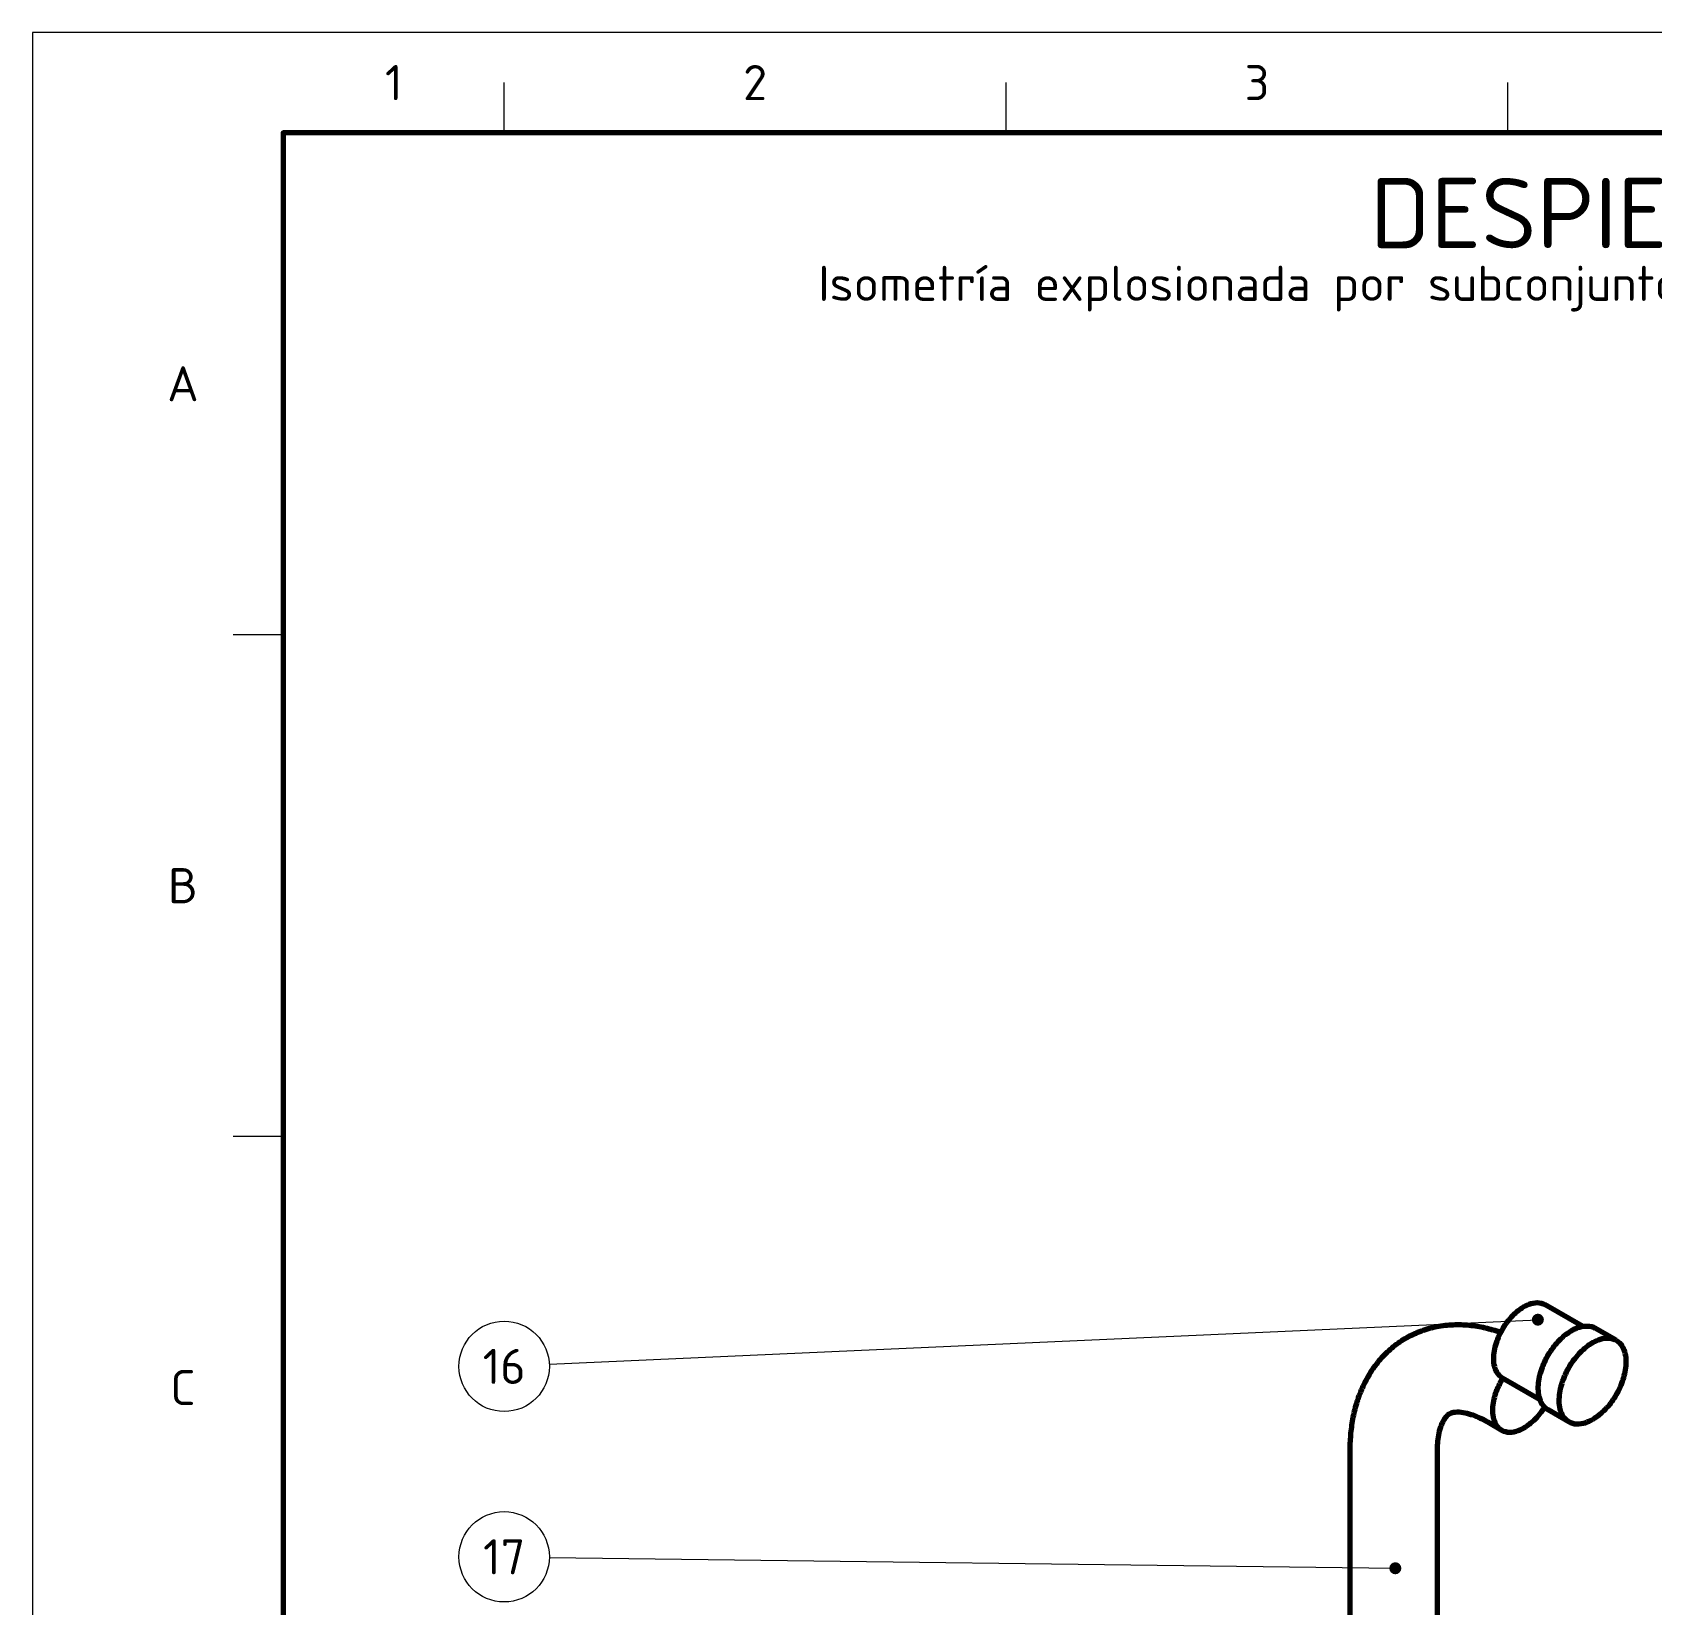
# Model space of a CAD drawing. Header units: millimetres. Extents: x 0 to 594, y 0 to 420.
# Drawn here: x 0 to 161.3, y 263.4 to 420 of the extents above; entities that cross this region are included whole.
import ezdxf
from ezdxf.enums import TextEntityAlignment as Align

# ---------------------------------------------------------------- set-up
doc = ezdxf.new("R2010")
doc.units = ezdxf.units.MM
for name, color, linetype, lineweight in [('01-VISIBLE', 7, 'CONTINUOUS', 70), ('06-TEXTO', 7, 'CONTINUOUS', 25), ('07-RECUADRO', 7, 'CONTINUOUS', 70), ('08-FINA', 5, 'CONTINUOUS', 18)]:
    doc.layers.add(name, color=color, linetype=linetype, lineweight=lineweight)
doc.styles.add('ISO3098', font='isocpeur.ttf')

msp = doc.modelspace()

# ---------------------------------------------------------------- hatches: boundary and pattern name
at = {"layer": '08-FINA'}
h = msp.add_hatch(color=7, dxfattribs=at)
h.dxf.hatch_style = 1
edge = h.paths.add_edge_path()
edge.add_arc((149.98, 291.76), 0.6, 0, 360)
h = msp.add_hatch(color=7, dxfattribs=at)
h.dxf.hatch_style = 1
edge = h.paths.add_edge_path()
edge.add_arc((135.78, 267), 0.6, 0, 360)

# ---------------------------------------------------------------- linework, layer by layer
at = {"layer": '01-VISIBLE'}
for p, q in [((154.43, 291.1), (150.68, 293.26)), ((157.78, 289.71), (155.69, 290.92)), ((150.2, 283.78), (146.46, 285.94)), ((153.08, 281.57), (150.99, 282.78)), ((146.39, 280.73), (144.98, 281.55)), ((131.24, 278.64), (131.24, 218.93)), ((139.94, 278.64), (139.94, 218.93))]:
    msp.add_line(p, q, dxfattribs=at)
for points in [[(146.46, 285.94), (146.29, 286.06), (146.14, 286.19), (146.01, 286.34), (145.9, 286.51), (145.81, 286.69), (145.73, 286.88), (145.68, 287.07), (145.63, 287.27), (145.6, 287.46), (145.59, 287.66), (145.58, 287.87), (145.59, 288.07), (145.6, 288.27), (145.62, 288.47), (145.65, 288.67), (145.69, 288.86), (145.74, 289.06), (145.79, 289.25), (145.85, 289.45), (145.91, 289.64), (145.98, 289.83), (146.05, 290.01), (146.13, 290.2), (146.22, 290.38), (146.31, 290.56), (146.41, 290.73), (146.51, 290.91), (146.61, 291.08), (146.72, 291.25), (146.84, 291.41), (146.96, 291.57), (147.08, 291.73), (147.21, 291.89), (147.34, 292.04), (147.48, 292.19), (147.62, 292.33), (147.77, 292.46), (147.92, 292.6), (148.08, 292.72), (148.24, 292.84), (148.41, 292.95), (148.58, 293.06), (148.76, 293.15), (148.94, 293.24), (149.12, 293.31), (149.32, 293.37), (149.51, 293.42), (149.71, 293.45), (149.91, 293.46), (150.11, 293.45), (150.31, 293.41), (150.5, 293.35), (150.68, 293.26)], [(146.28, 290.49), (146.08, 290.55), (145.89, 290.61), (145.7, 290.67), (145.51, 290.73), (145.31, 290.78), (145.12, 290.83), (144.92, 290.88), (144.73, 290.93), (144.53, 290.97), (144.33, 291.01), (144.13, 291.05), (143.94, 291.08), (143.74, 291.11), (143.54, 291.14), (143.34, 291.16), (143.14, 291.18), (142.94, 291.2), (142.74, 291.22), (142.54, 291.23), (142.33, 291.24), (142.13, 291.24), (141.93, 291.24), (141.73, 291.24), (141.53, 291.23), (141.33, 291.22), (141.13, 291.21), (140.93, 291.19), (140.73, 291.17), (140.53, 291.15), (140.33, 291.12), (140.13, 291.09), (139.93, 291.05), (139.73, 291.01), (139.54, 290.97), (139.34, 290.92), (139.15, 290.87), (138.95, 290.81), (138.76, 290.75), (138.57, 290.69), (138.38, 290.62), (138.19, 290.55), (138, 290.48), (137.82, 290.4), (137.63, 290.32), (137.45, 290.23), (137.27, 290.15), (137.09, 290.05), (136.92, 289.96), (136.74, 289.86), (136.57, 289.75), (136.4, 289.64), (136.23, 289.53), (136.06, 289.42), (135.9, 289.3), (135.74, 289.18), (135.58, 289.06), (135.43, 288.93), (135.27, 288.8), (135.12, 288.67), (134.97, 288.53), (134.83, 288.39), (134.69, 288.25), (134.55, 288.1), (134.41, 287.96), (134.28, 287.8), (134.14, 287.65), (134.02, 287.5), (133.89, 287.34), (133.77, 287.18), (133.65, 287.02), (133.53, 286.85), (133.42, 286.69), (133.31, 286.52), (133.2, 286.35), (133.1, 286.17), (133, 286), (132.9, 285.82), (132.81, 285.65), (132.72, 285.47), (132.63, 285.29), (132.54, 285.1), (132.46, 284.92), (132.38, 284.73), (132.3, 284.55), (132.23, 284.36), (132.16, 284.17), (132.09, 283.98), (132.03, 283.79), (131.96, 283.6), (131.9, 283.41), (131.85, 283.22), (131.79, 283.02), (131.74, 282.83), (131.69, 282.63), (131.65, 282.44), (131.6, 282.24), (131.56, 282.04), (131.53, 281.84), (131.49, 281.65), (131.46, 281.45), (131.43, 281.25), (131.4, 281.05), (131.37, 280.85), (131.35, 280.65), (131.33, 280.45), (131.31, 280.25), (131.3, 280.05), (131.28, 279.85), (131.27, 279.65), (131.26, 279.45), (131.25, 279.24), (131.25, 279.04), (131.24, 278.84), (131.24, 278.64)], [(150.99, 282.78), (150.82, 282.89), (150.67, 283.02), (150.54, 283.17), (150.42, 283.33), (150.32, 283.5), (150.24, 283.69), (150.17, 283.88), (150.11, 284.07), (150.07, 284.27), (150.04, 284.46), (150.03, 284.66), (150.02, 284.87), (150.02, 285.07), (150.03, 285.27), (150.05, 285.47), (150.08, 285.67), (150.11, 285.86), (150.15, 286.06), (150.19, 286.26), (150.25, 286.45), (150.3, 286.64), (150.37, 286.83), (150.43, 287.02), (150.51, 287.21), (150.58, 287.4), (150.67, 287.58), (150.75, 287.76), (150.85, 287.94), (150.94, 288.12), (151.04, 288.29), (151.15, 288.46), (151.26, 288.63), (151.37, 288.8), (151.49, 288.96), (151.61, 289.12), (151.73, 289.28), (151.86, 289.43), (152, 289.58), (152.14, 289.73), (152.28, 289.87), (152.42, 290), (152.58, 290.14), (152.73, 290.27), (152.89, 290.39), (153.05, 290.5), (153.22, 290.61), (153.4, 290.71), (153.57, 290.81), (153.76, 290.89), (153.94, 290.97), (154.13, 291.03), (154.33, 291.08), (154.53, 291.12), (154.73, 291.13), (154.93, 291.13), (155.13, 291.11), (155.32, 291.07), (155.51, 291.01), (155.69, 290.92)], [(153.08, 281.57), (152.91, 281.68), (152.76, 281.81), (152.62, 281.96), (152.51, 282.13), (152.41, 282.3), (152.32, 282.48), (152.25, 282.67), (152.2, 282.86), (152.16, 283.06), (152.13, 283.26), (152.11, 283.46), (152.11, 283.66), (152.11, 283.86), (152.12, 284.06), (152.14, 284.26), (152.16, 284.46), (152.19, 284.66), (152.23, 284.86), (152.28, 285.05), (152.33, 285.25), (152.39, 285.44), (152.45, 285.63), (152.52, 285.82), (152.59, 286.01), (152.67, 286.19), (152.75, 286.38), (152.84, 286.56), (152.93, 286.73), (153.03, 286.91), (153.13, 287.09), (153.23, 287.26), (153.34, 287.43), (153.46, 287.59), (153.57, 287.75), (153.69, 287.91), (153.82, 288.07), (153.95, 288.23), (154.08, 288.38), (154.22, 288.52), (154.36, 288.66), (154.51, 288.8), (154.66, 288.93), (154.82, 289.06), (154.98, 289.18), (155.14, 289.3), (155.31, 289.41), (155.48, 289.51), (155.66, 289.6), (155.84, 289.69), (156.03, 289.76), (156.22, 289.83), (156.41, 289.88), (156.61, 289.91), (156.81, 289.93), (157.01, 289.93), (157.21, 289.91), (157.41, 289.87), (157.6, 289.8), (157.78, 289.71)], [(157.78, 289.71), (157.95, 289.6), (158.1, 289.47), (158.24, 289.31), (158.36, 289.15), (158.46, 288.97), (158.54, 288.78), (158.61, 288.59), (158.66, 288.4), (158.7, 288.2), (158.73, 287.99), (158.75, 287.79), (158.75, 287.59), (158.75, 287.38), (158.74, 287.18), (158.72, 286.98), (158.69, 286.77), (158.65, 286.57), (158.61, 286.37), (158.56, 286.18), (158.51, 285.98), (158.45, 285.78), (158.38, 285.59), (158.31, 285.4), (158.24, 285.21), (158.15, 285.02), (158.07, 284.84), (157.98, 284.65), (157.88, 284.47), (157.78, 284.3), (157.68, 284.12), (157.57, 283.95), (157.46, 283.78), (157.34, 283.61), (157.22, 283.45), (157.1, 283.29), (156.97, 283.13), (156.83, 282.97), (156.69, 282.82), (156.55, 282.68), (156.4, 282.54), (156.25, 282.4), (156.1, 282.27), (155.94, 282.14), (155.77, 282.02), (155.6, 281.91), (155.43, 281.8)], [(146.39, 280.73), (146.23, 280.84), (146.07, 280.98), (145.94, 281.13), (145.83, 281.3), (145.74, 281.48), (145.66, 281.67), (145.6, 281.86), (145.55, 282.06), (145.52, 282.26), (145.5, 282.46), (145.49, 282.67), (145.5, 282.87), (145.51, 283.07), (145.53, 283.27), (145.56, 283.47), (145.59, 283.67), (145.64, 283.87), (145.68, 284.07), (145.74, 284.26), (145.8, 284.46), (145.87, 284.65), (145.94, 284.84), (146.02, 285.02), (146.11, 285.21), (146.2, 285.39), (146.29, 285.57), (146.39, 285.75), (146.49, 285.92)], [(141.15, 282.36), (140.99, 282.24), (140.84, 282.1), (140.72, 281.94), (140.61, 281.77), (140.51, 281.6), (140.42, 281.41), (140.35, 281.23), (140.28, 281.04), (140.22, 280.84), (140.16, 280.65), (140.12, 280.45), (140.08, 280.25), (140.05, 280.05), (140.02, 279.85), (139.99, 279.65), (139.98, 279.45), (139.96, 279.25), (139.95, 279.05), (139.95, 278.84), (139.94, 278.64)], [(144.98, 281.55), (144.8, 281.65), (144.63, 281.74), (144.45, 281.84), (144.26, 281.93), (144.08, 282.01), (143.89, 282.09), (143.71, 282.17), (143.52, 282.24), (143.32, 282.3), (143.13, 282.36), (142.94, 282.41), (142.74, 282.46), (142.54, 282.49), (142.34, 282.52), (142.14, 282.54), (141.93, 282.54), (141.73, 282.53), (141.53, 282.5), (141.34, 282.44), (141.15, 282.36)], [(150.63, 283.06), (150.52, 282.88), (150.4, 282.7), (150.28, 282.53), (150.15, 282.36), (150.01, 282.19), (149.87, 282.03), (149.73, 281.88), (149.58, 281.73), (149.42, 281.58), (149.26, 281.44), (149.1, 281.31), (148.93, 281.18), (148.75, 281.06), (148.57, 280.95)], [(148.57, 280.95), (148.39, 280.85), (148.2, 280.76), (148, 280.68), (147.81, 280.62), (147.6, 280.57), (147.4, 280.54), (147.19, 280.53), (146.98, 280.54), (146.78, 280.58), (146.58, 280.64), (146.39, 280.73)], [(155.43, 281.8), (155.25, 281.71), (155.06, 281.62), (154.87, 281.54), (154.68, 281.47), (154.48, 281.42), (154.28, 281.38), (154.07, 281.36), (153.86, 281.35), (153.66, 281.37), (153.46, 281.41), (153.26, 281.48), (153.08, 281.57)]]:
    msp.add_lwpolyline(points, dxfattribs=at)
at = {"layer": '07-RECUADRO'}
msp.add_lwpolyline([(25, 10), (584, 10), (584, 410), (25, 410)], close=True, dxfattribs=at)
at = {"layer": '08-FINA'}
for p, q in [((47, 410), (47, 415)), ((97, 410), (97, 415)), ((147, 410), (147, 415)), ((25, 360), (20, 360)), ((25, 310), (20, 310)), ((51.5, 287.32), (149.98, 291.76)), ((51.5, 268.08), (135.78, 267))]:
    msp.add_line(p, q, dxfattribs=at)
msp.add_lwpolyline([(0, 0), (594, 0), (594, 420), (0, 420)], close=True, dxfattribs=at)
for centre in [(47, 287.11), (47, 268.14)]:
    msp.add_circle(centre, 4.5, dxfattribs=at)

# ---------------------------------------------------------------- texts
at = {"layer": '06-TEXTO', "style": 'ISO3098'}
for s, height, p in [('1', 3.5, (36, 415)), ('2', 3.5, (72, 415)), ('3', 3.5, (122, 415)), ('DESPIECE - EXTINTOR ABC 2,5 KG', 7, (208.5, 402)), ('Isometría explosionada por subconjunto, escala 1:2. Globo = posición del plano FL_MAT_ABC_2.5kg = código ABC2.5-NN', 3.5, (208.5, 395)), ('A', 3.5, (15, 385)), ('B', 3.5, (15, 335)), ('16', 3.5, (47, 287.11)), ('C', 3.5, (15, 285)), ('17', 3.5, (47, 268.14))]:
    msp.add_text(s, height=height, dxfattribs=at).set_placement(p, align=Align.MIDDLE_CENTER)

doc.saveas('drawing.dxf')
